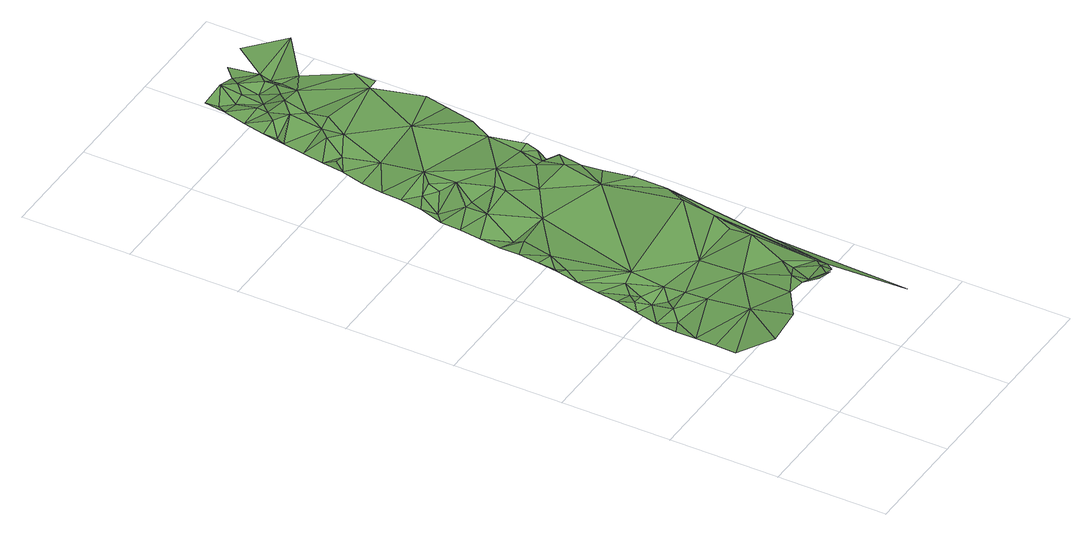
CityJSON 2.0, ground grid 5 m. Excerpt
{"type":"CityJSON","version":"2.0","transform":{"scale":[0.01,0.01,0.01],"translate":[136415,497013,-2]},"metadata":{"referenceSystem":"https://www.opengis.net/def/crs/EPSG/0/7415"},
"CityObjects":{
"plantcover1":{"type":"PlantCover","attributes":{"3df_class":"Forest","bgt_fysiekvoorkomen":"loofbos","bgt_status":"bestaand","identificatienamespace":"NL.IMGeo","begroeidterreindeeloptalud":"false","relatievehoogteligging":0,"aantal_punten":0},"geometry":[{"type":"MultiSurface","lod":"1","boundaries":[[[0,1,2]],[[0,3,1]],[[2,1,4]],[[5,6,4]],[[7,6,5]],[[8,1,3]],[[9,5,4]],[[10,7,5]],[[11,12,7]],[[9,4,1]],[[11,7,10]],[[13,14,12]],[[11,13,12]],[[9,10,5]],[[15,14,13]],[[11,16,13]],[[1,8,17]],[[18,11,10]],[[19,14,15]],[[16,15,13]],[[18,10,20]],[[20,10,9]],[[21,16,11]],[[11,18,21]],[[22,19,15]],[[22,15,16]],[[22,23,19]],[[21,18,20]],[[21,22,16]],[[24,9,1]],[[25,23,26]],[[23,22,27]],[[24,1,17]],[[27,26,23]],[[24,20,9]],[[27,22,21]],[[26,28,25]],[[25,28,29]],[[28,26,30]],[[31,21,20]],[[26,27,30]],[[28,30,29]],[[32,17,33]],[[21,31,27]],[[34,29,30]],[[24,17,32]],[[24,31,20]],[[33,35,36]],[[33,37,32]],[[33,36,37]],[[30,38,34]],[[34,38,39]],[[40,37,36]],[[41,24,32]],[[27,42,30]],[[43,32,37]],[[39,44,45]],[[39,38,44]],[[46,37,40]],[[41,32,43]],[[43,37,46]],[[30,42,38]],[[40,47,46]],[[45,44,48]],[[45,48,49]],[[50,31,24]],[[38,42,44]],[[50,24,41]],[[46,47,51]],[[52,41,43]],[[31,53,27]],[[52,43,46]],[[49,54,55]],[[44,42,48]],[[49,48,54]],[[52,46,51]],[[55,56,57]],[[55,54,56]],[[52,50,41]],[[58,42,27]],[[57,56,59]],[[50,60,31]],[[54,48,61]],[[57,59,62]],[[48,42,63]],[[56,54,64]],[[52,51,65]],[[60,65,31]],[[56,66,59]],[[67,61,48]],[[54,61,64]],[[66,56,64]],[[58,27,53]],[[51,68,69]],[[48,63,67]],[[52,65,50]],[[65,53,31]],[[59,70,62]],[[70,71,62]],[[59,66,72]],[[61,67,64]],[[42,73,63]],[[66,64,72]],[[59,72,70]],[[50,65,60]],[[71,74,75]],[[64,70,72]],[[65,51,76]],[[71,70,74]],[[73,42,58]],[[75,74,77]],[[78,67,63]],[[78,64,67]],[[77,79,80]],[[78,70,64]],[[63,73,78]],[[77,81,79]],[[79,81,80]],[[77,74,81]],[[65,76,53]],[[76,51,69]],[[80,81,82]],[[83,80,82]],[[76,58,53]],[[78,73,84]],[[74,85,81]],[[86,73,58]],[[81,85,82]],[[74,70,87]],[[88,83,89]],[[78,90,70]],[[83,82,89]],[[58,76,91]],[[92,93,88]],[[84,73,86]],[[91,94,58]],[[95,92,88]],[[89,82,85]],[[92,96,93]],[[85,74,87]],[[78,84,97]],[[89,95,88]],[[93,96,98]],[[86,58,99]],[[94,99,58]],[[95,96,92]],[[89,85,100]],[[70,90,87]],[[101,84,86]],[[78,97,90]],[[96,102,98]],[[97,84,101]],[[103,95,89]],[[103,89,100]],[[95,102,96]],[[104,98,105]],[[101,86,106]],[[106,86,99]],[[102,105,98]],[[104,107,108]],[[109,101,106]],[[110,97,101]],[[111,102,95]],[[111,95,103]],[[107,104,112]],[[110,101,109]],[[104,105,112]],[[102,113,105]],[[85,114,100]],[[115,97,110]],[[90,97,115]],[[111,113,102]],[[112,105,113]],[[114,85,87]],[[107,116,108]],[[111,103,117]],[[107,112,116]],[[100,114,103]],[[113,111,118]],[[87,90,119]],[[120,112,113]],[[116,112,120]],[[118,111,117]],[[120,113,121]],[[113,118,121]],[[117,103,114]],[[122,87,119]],[[116,120,123]],[[120,121,123]],[[124,121,118]],[[124,118,117]],[[121,125,123]],[[121,124,125]],[[114,87,126]],[[123,127,116]],[[87,122,126]],[[128,124,117]],[[125,124,128]],[[123,125,129]],[[128,117,130]],[[125,128,131]],[[127,123,129]],[[114,132,117]],[[129,125,131]],[[130,117,132]],[[131,128,130]],[[114,133,132]],[[134,127,129]],[[129,131,135]],[[135,131,130]],[[129,135,136]]]}]}
},
"vertices":[
[54,510,96],[309,588,121],[68,611,86],[159,388,143],[83,711,74],[159,838,56],[97,810,61],[111,910,56],[309,388,168],[309,788,95],[209,888,73],[209,988,56],[126,1009,65],[159,1038,83],[140,1108,74],[209,1088,67],[209,1038,77],[458,488,146],[259,938,58],[155,1207,74],[309,888,90],[309,988,82],[259,1138,77],[169,1306,76],[508,738,112],[184,1405,83],[209,1384,85],[309,1138,101],[209,1434,68],[198,1504,83],[259,1484,84],[508,938,103],[558,538,143],[558,488,127],[213,1603,77],[608,388,185],[608,438,134],[608,488,110],[309,1634,70],[227,1702,65],[658,438,128],[658,638,114],[458,1634,87],[658,588,99],[309,1684,46],[242,1801,62],[708,488,114],[708,438,114],[359,1834,99],[256,1900,61],[758,838,107],[758,488,89],[758,538,89],[808,1184,119],[359,1934,97],[270,1999,55],[309,2034,55],[285,2098,73],[758,1534,98],[359,2134,78],[758,938,98],[409,1934,88],[299,2197,73],[508,1834,118],[458,2034,120],[808,1038,94],[409,2084,86],[508,1884,123],[708,88,145],[908,1634,23],[458,2184,116],[314,2296,66],[409,2134,107],[608,1734,99],[458,2384,86],[328,2395,63],[858,1284,105],[343,2495,74],[608,1934,128],[359,2534,103],[357,2594,74],[409,2534,89],[458,2634,118],[372,2693,75],[758,1834,84],[508,2584,123],[808,1734,92],[708,2384,108],[386,2792,77],[508,2684,112],[808,2084,101],[858,1434,109],[409,2834,71],[400,2891,81],[858,1584,85],[508,2834,129],[458,2884,113],[808,1934,83],[415,2990,86],[858,1684,75],[558,2684,140],[808,1834,71],[508,2934,103],[558,2784,122],[429,3089,99],[508,2984,105],[858,1784,90],[458,3134,89],[444,3188,98],[858,1834,34],[858,1884,72],[558,2884,149],[508,3084,87],[558,2984,91],[808,2634,141],[858,1934,90],[558,3184,114],[658,2884,133],[608,2934,129],[858,2184,108],[558,3084,101],[608,3034,86],[908,2334,89],[608,3134,108],[658,2984,126],[658,3034,122],[914,2433,104],[658,3184,80],[708,2984,96],[708,3084,106],[758,2934,122],[708,3034,92],[858,2734,144],[858,2634,143],[708,3234,86],[958,3084,126],[808,3234,115]
]}
